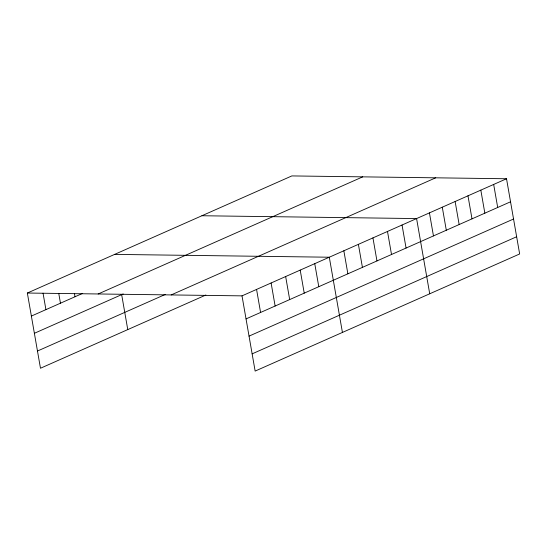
<?xml version="1.0" encoding="UTF-8"?>
<svg xmlns="http://www.w3.org/2000/svg" width="547" height="547" viewBox="0 0 547 547"><rect width="100%" height="100%" fill="white"/><g stroke="black" fill="none" stroke-linecap="round" stroke-linejoin="round"><path stroke-width="0.82" d="M205.863 295.018L40.478 368.247L27.35 293.035L291.859 175.922L506.522 178.753L519.65 253.965L255.141 371.078L242.013 295.865L506.522 178.753M31.37 316.077L82.672 293.363M98.186 293.971L362.702 176.859M34.379 333.294L123.198 293.965M37.469 351.03L165.344 294.416M171.177 294.929L435.685 177.816M246.034 318.908L510.542 201.795M249.042 336.125L513.551 219.012M252.133 353.861L516.648 236.748M201.925 215.744L416.588 218.574L429.716 293.78M114.638 254.389L329.301 257.22L342.429 332.432M27.35 293.035L242.013 295.865M493.674 184.442L497.695 207.484M480.827 190.13L484.847 213.173M467.979 195.819L471.999 218.862M455.131 201.508L459.152 224.543M442.284 207.197L446.304 230.232M429.436 212.886L433.456 235.921M402.045 225.015L406.065 248.051M387.495 231.456L391.515 254.492M372.945 237.897L376.965 260.933M358.394 244.338L362.422 267.374M343.851 250.779L347.871 273.815M314.751 263.661L318.778 286.703M300.207 270.102L304.228 293.144M285.657 276.543L289.678 299.585M271.107 282.984L275.127 306.026M256.564 289.425L260.584 312.467M121.666 294.642L127.766 329.602M74.44 293.459L75.014 296.754M58.741 293.322L60.464 303.195M43.049 293.178L45.921 309.636"/></g></svg>
